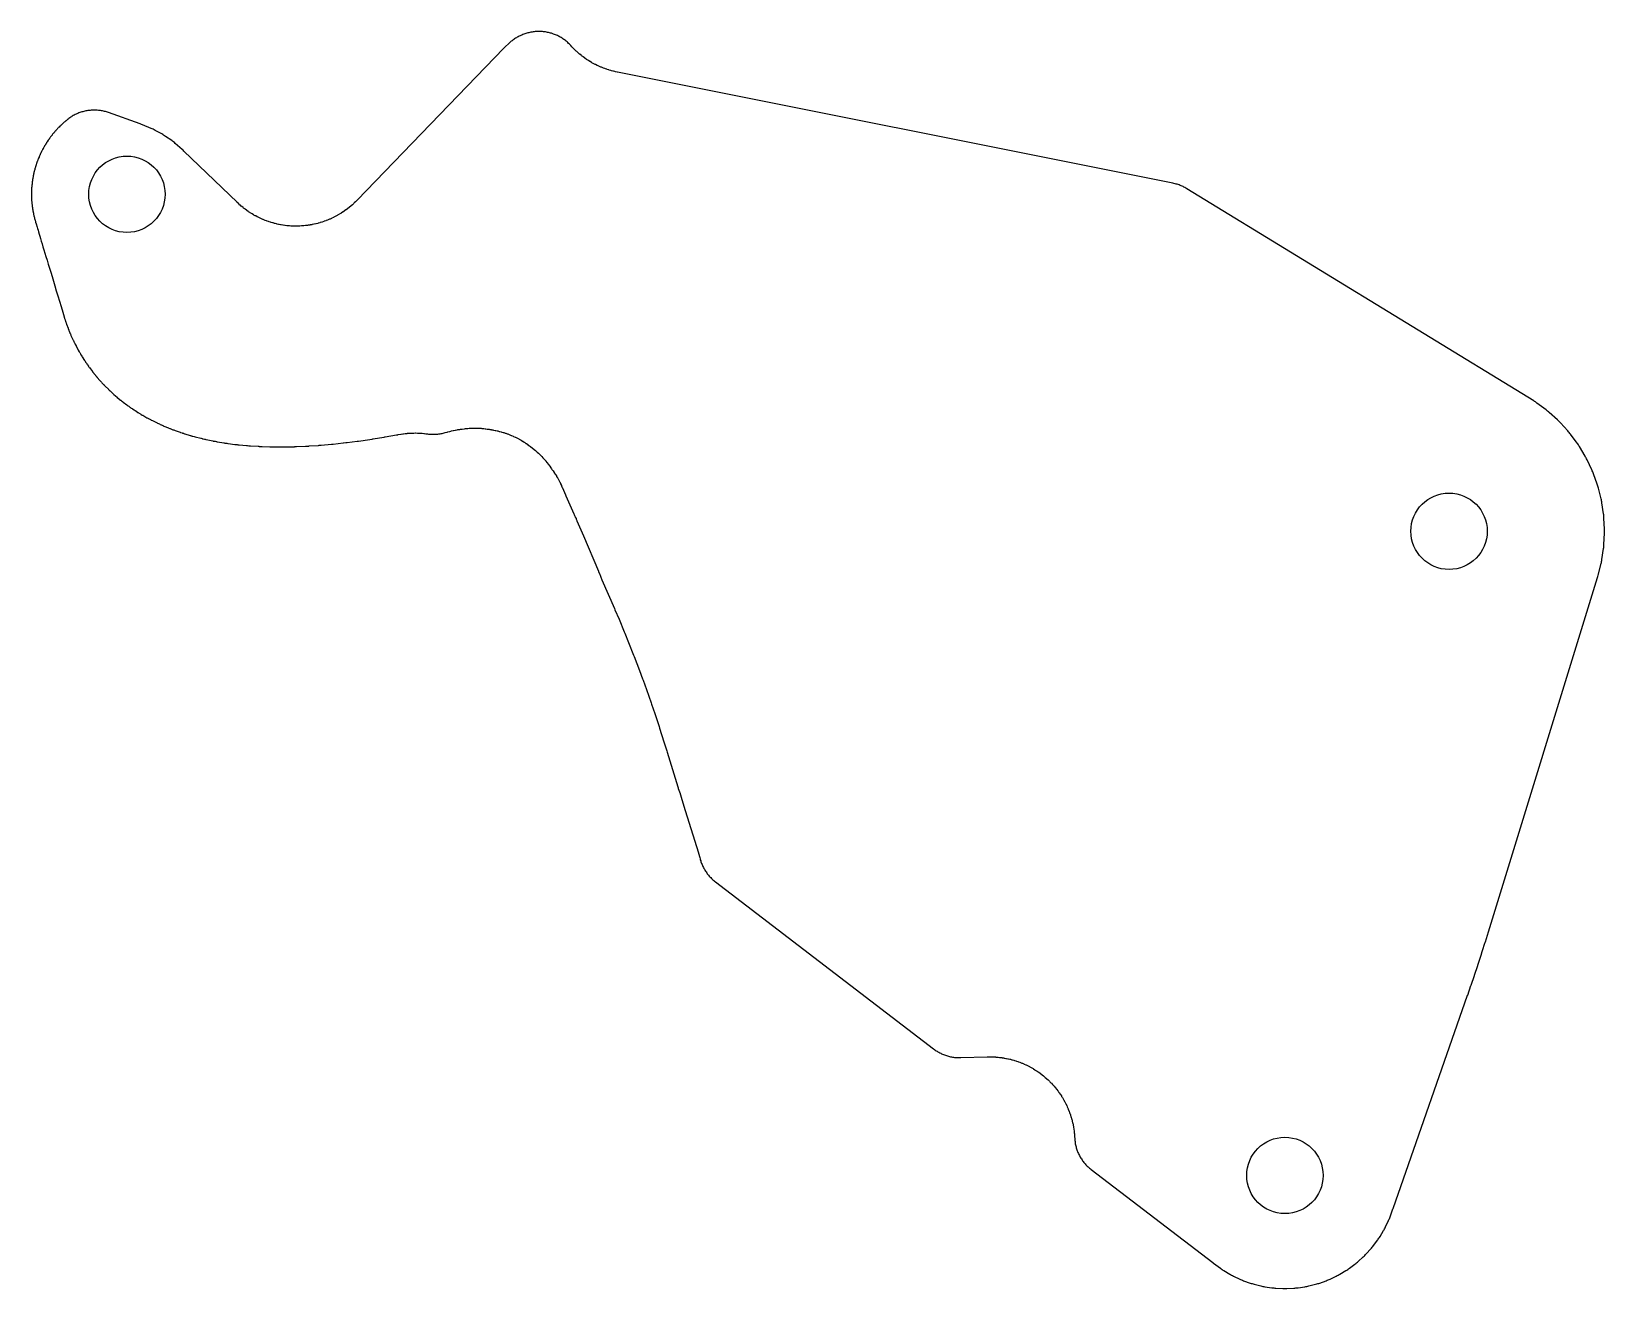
# Model space of a CAD drawing. Header units: metres. Extents: x -222 to 0, y -136 to 42.
import ezdxf

# ---------------------------------------------------------------- set-up
doc = ezdxf.new("R2010")
doc.units = ezdxf.units.M
doc.layers.add('HOLES', color=7, linetype='Continuous')
doc.layers.add('PLATE', color=7, linetype='Continuous')

msp = doc.modelspace()

# ---------------------------------------------------------------- linework, layer by layer
at = {"layer": 'HOLES'}
for centre in [(-208.97, 18.65), (-22, -29), (-45.21, -120.09)]:
    msp.add_circle(centre, 5.4, dxfattribs=at)
at = {"layer": 'PLATE'}
msp.add_lwpolyline([(-0.01, -29.29), (-0.01, -29.15), (-0.01, -29), (-0.01, -28.85), (-0.01, -28.71), (-0.09, -27.14), (-0.1, -26.99), (-0.11, -26.84), (-0.13, -26.7), (-0.15, -26.55), (-0.38, -25), (-0.4, -24.85), (-0.43, -24.71), (-0.46, -24.57), (-0.49, -24.42), (-0.88, -22.9), (-0.91, -22.76), (-0.95, -22.62), (-1, -22.48), (-1.05, -22.34), (-1.58, -20.86), (-1.63, -20.72), (-1.68, -20.58), (-1.74, -20.45), (-1.8, -20.31), (-2.47, -18.9), (-2.54, -18.76), (-2.6, -18.63), (-2.68, -18.5), (-2.75, -18.38), (-3.56, -17.03), (-3.63, -16.9), (-3.71, -16.78), (-3.8, -16.66), (-3.88, -16.54), (-4.82, -15.28), (-4.91, -15.16), (-5, -15.05), (-5.09, -14.94), (-5.19, -14.82), (-6.25, -13.66), (-6.35, -13.55), (-6.45, -13.45), (-6.55, -13.35), (-6.66, -13.25), (-7.82, -12.19), (-7.94, -12.09), (-8.05, -12), (-8.16, -11.91), (-8.28, -11.82), (-9.56, -10.87), (-9.67, -10.79), (-9.78, -10.71), (-9.89, -10.64), (-10.01, -10.57), (-59.09, 19.44), (-59.22, 19.52), (-59.35, 19.59), (-59.49, 19.67), (-59.62, 19.73), (-59.76, 19.8), (-59.89, 19.86), (-60.03, 19.91), (-60.18, 19.97), (-60.32, 20.02), (-60.46, 20.06), (-60.61, 20.1), (-60.75, 20.14), (-60.9, 20.18), (-61.04, 20.21), (-139.61, 35.92), (-139.65, 35.93), (-139.88, 35.98), (-139.96, 36), (-140.17, 36.05), (-140.25, 36.07), (-140.46, 36.12), (-140.53, 36.14), (-140.75, 36.21), (-140.82, 36.23), (-141.03, 36.3), (-141.1, 36.32), (-141.31, 36.39), (-141.38, 36.42), (-141.59, 36.5), (-141.66, 36.52), (-141.87, 36.61), (-141.93, 36.63), (-142.14, 36.72), (-142.21, 36.75), (-142.41, 36.85), (-142.48, 36.88), (-142.68, 36.98), (-142.74, 37.01), (-142.94, 37.11), (-143.01, 37.15), (-143.2, 37.26), (-143.27, 37.3), (-143.46, 37.41), (-143.52, 37.45), (-143.71, 37.56), (-143.77, 37.6), (-143.96, 37.73), (-144.02, 37.77), (-144.2, 37.9), (-144.27, 37.94), (-144.45, 38.07), (-144.5, 38.12), (-144.68, 38.25), (-144.74, 38.3), (-144.91, 38.44), (-144.97, 38.48), (-145.14, 38.63), (-145.2, 38.68), (-145.36, 38.83), (-145.42, 38.88), (-145.58, 39.03), (-145.63, 39.08), (-145.79, 39.24), (-145.84, 39.29), (-146, 39.45), (-146.05, 39.51), (-146.2, 39.67), (-146.3, 39.78), (-146.4, 39.89), (-146.51, 39.99), (-146.62, 40.09), (-146.73, 40.19), (-146.84, 40.29), (-146.95, 40.38), (-147.07, 40.47), (-147.19, 40.56), (-147.31, 40.64), (-147.43, 40.72), (-147.56, 40.8), (-147.69, 40.88), (-147.82, 40.95), (-147.95, 41.02), (-148.08, 41.08), (-148.21, 41.15), (-148.35, 41.2), (-148.49, 41.26), (-148.63, 41.31), (-148.76, 41.36), (-148.91, 41.41), (-149.05, 41.45), (-149.19, 41.49), (-149.33, 41.52), (-149.48, 41.55), (-149.62, 41.58), (-149.77, 41.61), (-149.92, 41.63), (-150.06, 41.64), (-150.21, 41.66), (-150.36, 41.67), (-150.51, 41.67), (-150.65, 41.67), (-150.8, 41.67), (-150.95, 41.67), (-151.1, 41.66), (-151.24, 41.65), (-151.39, 41.63), (-151.54, 41.61), (-151.68, 41.59), (-151.83, 41.56), (-151.97, 41.53), (-152.12, 41.5), (-152.26, 41.46), (-152.4, 41.42), (-152.55, 41.37), (-152.7, 41.33), (-152.83, 41.28), (-152.97, 41.23), (-153.11, 41.17), (-153.24, 41.12), (-153.38, 41.06), (-153.51, 40.99), (-153.64, 40.93), (-153.76, 40.86), (-153.89, 40.78), (-154.02, 40.71), (-154.14, 40.63), (-154.26, 40.54), (-154.38, 40.46), (-154.5, 40.37), (-154.61, 40.28), (-154.72, 40.19), (-154.83, 40.09), (-154.94, 39.99), (-155.48, 39.49), (-155.58, 39.39), (-155.68, 39.29), (-176.41, 17.82), (-176.44, 17.79), (-176.6, 17.62), (-176.66, 17.57), (-176.82, 17.42), (-176.87, 17.37), (-177.03, 17.22), (-177.09, 17.17), (-177.25, 17.02), (-177.31, 16.98), (-177.48, 16.83), (-177.54, 16.79), (-177.71, 16.65), (-177.77, 16.61), (-177.95, 16.47), (-178.01, 16.43), (-178.19, 16.3), (-178.25, 16.26), (-178.43, 16.14), (-178.49, 16.1), (-178.68, 15.98), (-178.74, 15.94), (-178.93, 15.82), (-178.99, 15.79), (-179.18, 15.68), (-179.25, 15.64), (-179.44, 15.54), (-179.51, 15.5), (-179.7, 15.4), (-179.77, 15.37), (-179.97, 15.27), (-180.04, 15.24), (-180.24, 15.15), (-180.3, 15.12), (-180.51, 15.04), (-180.58, 15.01), (-180.78, 14.93), (-180.85, 14.9), (-181.06, 14.83), (-181.13, 14.8), (-181.34, 14.73), (-181.41, 14.71), (-181.62, 14.64), (-181.69, 14.62), (-181.9, 14.56), (-181.97, 14.54), (-182.19, 14.49), (-182.26, 14.47), (-182.47, 14.42), (-182.55, 14.41), (-182.76, 14.36), (-182.83, 14.35), (-183.05, 14.31), (-183.12, 14.3), (-183.34, 14.26), (-183.42, 14.25), (-183.63, 14.23), (-183.71, 14.22), (-183.93, 14.19), (-184, 14.19), (-184.22, 14.17), (-184.29, 14.17), (-184.52, 14.15), (-184.59, 14.15), (-184.81, 14.14), (-184.88, 14.14), (-185.1, 14.14), (-185.18, 14.14), (-185.4, 14.15), (-185.47, 14.15), (-185.69, 14.16), (-185.77, 14.16), (-185.99, 14.18), (-186.06, 14.18), (-186.28, 14.2), (-186.35, 14.21), (-186.57, 14.24), (-186.65, 14.25), (-186.86, 14.28), (-186.94, 14.29), (-187.15, 14.33), (-187.23, 14.34), (-187.44, 14.38), (-187.52, 14.4), (-187.73, 14.44), (-187.8, 14.46), (-188.02, 14.51), (-188.09, 14.53), (-188.3, 14.59), (-188.37, 14.61), (-188.59, 14.67), (-188.66, 14.69), (-188.87, 14.76), (-188.94, 14.79), (-189.14, 14.86), (-189.21, 14.88), (-189.42, 14.96), (-189.49, 14.99), (-189.69, 15.07), (-189.76, 15.1), (-189.96, 15.19), (-190.03, 15.22), (-190.23, 15.31), (-190.3, 15.35), (-190.49, 15.44), (-190.56, 15.48), (-190.75, 15.58), (-190.82, 15.62), (-191.01, 15.72), (-191.08, 15.76), (-191.27, 15.87), (-191.33, 15.91), (-191.52, 16.03), (-191.58, 16.07), (-191.76, 16.19), (-191.82, 16.23), (-192, 16.36), (-192.06, 16.4), (-192.24, 16.53), (-192.3, 16.58), (-192.48, 16.71), (-192.53, 16.76), (-192.71, 16.9), (-192.76, 16.94), (-192.93, 17.09), (-192.99, 17.13), (-193.15, 17.28), (-193.2, 17.33), (-193.38, 17.5), (-193.4, 17.52), (-200.9, 24.76), (-201.02, 24.87), (-201.14, 24.98), (-202.14, 25.85), (-202.26, 25.95), (-202.38, 26.05), (-202.51, 26.14), (-202.64, 26.24), (-203.51, 26.84), (-203.64, 26.93), (-203.78, 27.02), (-203.91, 27.1), (-204.05, 27.18), (-204.98, 27.69), (-205.12, 27.76), (-205.26, 27.84), (-205.41, 27.9), (-205.55, 27.97), (-206.78, 28.48), (-206.93, 28.54), (-207.08, 28.59), (-211.58, 30.2), (-211.72, 30.25), (-211.86, 30.29), (-212, 30.34), (-212.14, 30.37), (-212.29, 30.41), (-212.43, 30.44), (-212.58, 30.46), (-212.72, 30.49), (-212.87, 30.51), (-213.01, 30.52), (-213.16, 30.54), (-213.31, 30.54), (-213.45, 30.55), (-213.6, 30.55), (-213.75, 30.55), (-213.9, 30.54), (-214.04, 30.53), (-214.19, 30.52), (-214.34, 30.51), (-214.48, 30.49), (-214.63, 30.46), (-214.77, 30.44), (-214.92, 30.4), (-215.06, 30.37), (-215.2, 30.33), (-215.34, 30.29), (-215.49, 30.25), (-215.62, 30.2), (-215.76, 30.15), (-215.9, 30.09), (-216.03, 30.03), (-216.17, 29.97), (-216.3, 29.91), (-216.43, 29.84), (-216.56, 29.77), (-216.69, 29.69), (-216.81, 29.62), (-216.94, 29.54), (-217.06, 29.45), (-217.18, 29.37), (-217.29, 29.28), (-217.3, 29.28), (-217.33, 29.25), (-217.38, 29.21), (-217.45, 29.15), (-217.57, 29.06), (-217.62, 29.02), (-217.67, 28.97), (-217.72, 28.93), (-217.76, 28.89), (-217.82, 28.85), (-217.89, 28.79), (-217.92, 28.76), (-217.93, 28.75), (-217.97, 28.71), (-218.05, 28.64), (-218.09, 28.61), (-218.12, 28.58), (-218.16, 28.54), (-218.18, 28.52), (-218.22, 28.48), (-218.3, 28.41), (-218.33, 28.38), (-218.38, 28.33), (-218.44, 28.27), (-218.55, 28.16), (-218.59, 28.12), (-218.64, 28.07), (-218.68, 28.03), (-218.73, 27.98), (-218.77, 27.93), (-218.84, 27.86), (-218.87, 27.83), (-218.88, 27.82), (-218.91, 27.78), (-218.99, 27.7), (-219.02, 27.67), (-219.05, 27.63), (-219.09, 27.59), (-219.1, 27.57), (-219.14, 27.52), (-219.21, 27.45), (-219.24, 27.41), (-219.28, 27.36), (-219.34, 27.3), (-219.43, 27.18), (-219.47, 27.13), (-219.52, 27.08), (-219.55, 27.03), (-219.59, 26.98), (-219.64, 26.93), (-219.69, 26.85), (-219.72, 26.82), (-219.73, 26.81), (-219.76, 26.76), (-219.83, 26.67), (-219.85, 26.64), (-219.88, 26.6), (-219.92, 26.55), (-219.93, 26.53), (-219.96, 26.48), (-219.98, 26.45), (-220.01, 26.41), (-220.03, 26.39), (-220.05, 26.35), (-220.09, 26.3), (-220.1, 26.28), (-220.25, 26.07), (-220.27, 26.04), (-220.28, 26.02), (-220.33, 25.95), (-220.36, 25.9), (-220.4, 25.84), (-220.44, 25.76), (-220.47, 25.72), (-220.47, 25.71), (-220.5, 25.66), (-220.56, 25.57), (-220.58, 25.53), (-220.61, 25.49), (-220.64, 25.44), (-220.65, 25.42), (-220.68, 25.37), (-220.73, 25.28), (-220.75, 25.24), (-220.78, 25.18), (-220.82, 25.11), (-220.9, 24.97), (-220.93, 24.92), (-220.96, 24.86), (-220.99, 24.8), (-221.01, 24.75), (-221.05, 24.69), (-221.09, 24.6), (-221.11, 24.56), (-221.11, 24.55), (-221.14, 24.5), (-221.18, 24.4), (-221.2, 24.36), (-221.22, 24.32), (-221.25, 24.27), (-221.26, 24.25), (-221.28, 24.19), (-221.32, 24.1), (-221.34, 24.06), (-221.37, 23.99), (-221.4, 23.92), (-221.46, 23.77), (-221.48, 23.72), (-221.51, 23.65), (-221.53, 23.6), (-221.55, 23.54), (-221.58, 23.47), (-221.61, 23.39), (-221.63, 23.34), (-221.63, 23.33), (-221.65, 23.28), (-221.69, 23.18), (-221.7, 23.13), (-221.72, 23.09), (-221.74, 23.04), (-221.74, 23.02), (-221.76, 22.96), (-221.79, 22.87), (-221.81, 22.82), (-221.86, 22.67), (-221.87, 22.62), (-221.88, 22.6), (-221.9, 22.54), (-221.91, 22.51), (-221.92, 22.48), (-221.94, 22.39), (-221.95, 22.36), (-221.97, 22.28), (-221.99, 22.21), (-222.01, 22.13), (-222.03, 22.08), (-222.03, 22.07), (-222.04, 22.01), (-222.07, 21.91), (-222.08, 21.86), (-222.09, 21.82), (-222.11, 21.76), (-222.11, 21.74), (-222.12, 21.68), (-222.15, 21.58), (-222.16, 21.54), (-222.17, 21.47), (-222.19, 21.39), (-222.22, 21.24), (-222.23, 21.18), (-222.24, 21.11), (-222.25, 21.05), (-222.27, 20.99), (-222.28, 20.92), (-222.29, 20.83), (-222.3, 20.78), (-222.3, 20.77), (-222.31, 20.72), (-222.33, 20.61), (-222.33, 20.56), (-222.34, 20.52), (-222.35, 20.46), (-222.35, 20.44), (-222.36, 20.38), (-222.37, 20.28), (-222.38, 20.23), (-222.38, 20.17), (-222.39, 20.08), (-222.41, 19.93), (-222.41, 19.87), (-222.42, 19.8), (-222.43, 19.74), (-222.43, 19.68), (-222.44, 19.6), (-222.44, 19.51), (-222.44, 19.47), (-222.45, 19.46), (-222.45, 19.4), (-222.45, 19.29), (-222.46, 19.25), (-222.46, 19.2), (-222.46, 19.14), (-222.46, 19.12), (-222.46, 19.06), (-222.47, 18.96), (-222.47, 18.91), (-222.47, 18.84), (-222.47, 18.76), (-222.47, 18.6), (-222.47, 18.54), (-222.47, 18.47), (-222.47, 18.41), (-222.47, 18.35), (-222.46, 18.28), (-222.46, 18.19), (-222.46, 18.14), (-222.46, 18.13), (-222.46, 18.07), (-222.45, 17.96), (-222.45, 17.92), (-222.45, 17.88), (-222.44, 17.82), (-222.44, 17.79), (-222.44, 17.73), (-222.43, 17.63), (-222.43, 17.59), (-222.42, 17.52), (-222.41, 17.44), (-222.4, 17.28), (-222.39, 17.22), (-222.39, 17.15), (-222.38, 17.09), (-222.37, 17.03), (-222.36, 16.96), (-222.35, 16.87), (-222.35, 16.82), (-222.34, 16.81), (-222.34, 16.76), (-222.32, 16.65), (-222.31, 16.6), (-222.31, 16.56), (-222.3, 16.5), (-222.29, 16.48), (-222.28, 16.42), (-222.27, 16.32), (-222.26, 16.27), (-222.25, 16.21), (-222.23, 16.12), (-222.2, 15.97), (-222.19, 15.91), (-222.17, 15.84), (-222.16, 15.79), (-222.15, 15.72), (-222.13, 15.65), (-222.11, 15.57), (-222.1, 15.52), (-222.1, 15.51), (-222.09, 15.45), (-222.06, 15.35), (-222.05, 15.3), (-222.04, 15.26), (-222.02, 15.2), (-222.02, 15.18), (-222, 15.12), (-221.98, 15.03), (-221.96, 14.99), (-221.91, 14.81), (-221.9, 14.78), (-221.89, 14.73), (-221.88, 14.7), (-221.81, 14.47), (-221.67, 14.01), (-221.61, 13.81), (-221.54, 13.57), (-221.46, 13.32), (-221.38, 13.03), (-221.28, 12.72), (-221.18, 12.39), (-221.08, 12.03), (-220.96, 11.64), (-220.84, 11.23), (-220.7, 10.79), (-220.56, 10.33), (-220.42, 9.84), (-220.26, 9.33), (-220.1, 8.79), (-219.93, 8.22), (-219.75, 7.63), (-219.56, 7.01), (-219.37, 6.37), (-219.17, 5.7), (-218.96, 5), (-218.74, 4.28), (-218.52, 3.53), (-218.29, 2.76), (-218.05, 1.96), (-217.85, 1.31), (-217.84, 1.27), (-217.79, 1.12), (-217.78, 1.07), (-217.75, 0.99), (-217.72, 0.9), (-217.64, 0.66), (-217.62, 0.62), (-217.62, 0.6), (-217.6, 0.55), (-217.57, 0.46), (-217.56, 0.42), (-217.52, 0.33), (-217.51, 0.28), (-217.29, -0.3), (-217.27, -0.34), (-217.22, -0.47), (-217.2, -0.52), (-217.17, -0.6), (-217.14, -0.69), (-217.04, -0.92), (-217.02, -0.96), (-217.02, -0.98), (-216.99, -1.03), (-216.97, -1.08), (-216.95, -1.13), (-216.9, -1.24), (-216.88, -1.3), (-216.62, -1.87), (-216.6, -1.9), (-216.56, -2), (-216.54, -2.04), (-216.49, -2.15), (-216.47, -2.19), (-216.46, -2.2), (-216.44, -2.25), (-216.34, -2.44), (-216.32, -2.48), (-216.31, -2.5), (-216.29, -2.55), (-216.28, -2.57), (-216.24, -2.64), (-216.17, -2.78), (-216.13, -2.85), (-215.87, -3.34), (-215.85, -3.37), (-215.71, -3.62), (-215.69, -3.66), (-215.68, -3.68), (-215.65, -3.73), (-215.55, -3.9), (-215.53, -3.94), (-215.52, -3.95), (-215.48, -4.02), (-215.47, -4.03), (-215.43, -4.1), (-215.35, -4.24), (-215.3, -4.32), (-214.95, -4.85), (-214.94, -4.87), (-214.84, -5.02), (-214.83, -5.05), (-214.81, -5.07), (-214.78, -5.12), (-214.66, -5.3), (-214.64, -5.33), (-214.63, -5.34), (-214.58, -5.41), (-214.58, -5.41), (-214.54, -5.48), (-214.42, -5.64), (-214.4, -5.67), (-214.38, -5.69), (-214.35, -5.73), (-214.29, -5.82), (-214.27, -5.85), (-213.86, -6.39), (-213.82, -6.44), (-213.7, -6.6), (-213.66, -6.65), (-213.63, -6.69), (-213.59, -6.74), (-213.59, -6.74), (-213.55, -6.79), (-213.42, -6.95), (-213.39, -6.98), (-213.38, -7), (-213.34, -7.04), (-213.29, -7.11), (-213.26, -7.14), (-213.2, -7.21), (-213.17, -7.25), (-212.78, -7.69), (-212.75, -7.72), (-212.65, -7.83), (-212.62, -7.87), (-212.56, -7.93), (-212.5, -8), (-212.33, -8.18), (-212.3, -8.22), (-212.28, -8.24), (-212.25, -8.27), (-212.23, -8.29), (-212.19, -8.33), (-212.09, -8.43), (-212.04, -8.49), (-211.59, -8.93), (-211.56, -8.96), (-211.51, -9.01), (-211.48, -9.03), (-211.39, -9.12), (-211.36, -9.15), (-211.35, -9.16), (-211.31, -9.2), (-211.15, -9.35), (-211.12, -9.38), (-211.1, -9.4), (-211, -9.49), (-210.87, -9.6), (-210.81, -9.66), (-210.35, -10.05), (-210.33, -10.07), (-210.14, -10.23), (-210.11, -10.25), (-210.1, -10.27), (-210.05, -10.3), (-209.89, -10.44), (-209.86, -10.46), (-209.85, -10.47), (-209.79, -10.52), (-209.78, -10.53), (-209.72, -10.58), (-209.59, -10.67), (-209.52, -10.73), (-208.99, -11.12), (-208.97, -11.13), (-208.82, -11.25), (-208.79, -11.27), (-208.77, -11.28), (-208.72, -11.32), (-208.55, -11.44), (-208.52, -11.47), (-208.5, -11.48), (-208.44, -11.52), (-208.43, -11.52), (-208.37, -11.57), (-208.23, -11.66), (-208.16, -11.71), (-207.58, -12.08), (-207.57, -12.09), (-207.41, -12.19), (-207.39, -12.21), (-207.36, -12.22), (-207.31, -12.25), (-207.13, -12.37), (-207.1, -12.39), (-207.08, -12.4), (-207.02, -12.44), (-207, -12.45), (-206.94, -12.49), (-206.81, -12.56), (-206.73, -12.6), (-206.14, -12.94), (-206.12, -12.95), (-205.93, -13.05), (-205.9, -13.07), (-205.88, -13.08), (-205.83, -13.11), (-205.64, -13.21), (-205.61, -13.23), (-205.58, -13.24), (-205.54, -13.26), (-205.54, -13.27), (-205.48, -13.3), (-205.34, -13.36), (-205.27, -13.4), (-204.67, -13.69), (-204.63, -13.71), (-204.37, -13.83), (-204.33, -13.85), (-204.31, -13.86), (-204.26, -13.89), (-204.08, -13.97), (-204.04, -13.98), (-204.02, -13.99), (-203.97, -14.01), (-203.89, -14.05), (-203.86, -14.07), (-203.78, -14.1), (-203.73, -14.12), (-203.07, -14.39), (-203.03, -14.41), (-202.89, -14.47), (-202.84, -14.49), (-202.77, -14.52), (-202.68, -14.55), (-202.46, -14.64), (-202.41, -14.65), (-202.4, -14.66), (-202.34, -14.68), (-202.16, -14.74), (-202.15, -14.75), (-201.45, -15), (-201.42, -15.01), (-201.4, -15.02), (-201.35, -15.03), (-201.15, -15.1), (-201.12, -15.11), (-201.09, -15.12), (-201.05, -15.13), (-200.99, -15.15), (-200.94, -15.17), (-200.83, -15.2), (-200.77, -15.22), (-200.01, -15.45), (-199.97, -15.46), (-199.86, -15.5), (-199.82, -15.51), (-199.72, -15.54), (-199.64, -15.56), (-199.44, -15.61), (-199.34, -15.64), (-198.51, -15.85), (-198.49, -15.85), (-198.32, -15.9), (-198.28, -15.91), (-198.26, -15.91), (-198.2, -15.93), (-198, -15.97), (-197.96, -15.98), (-197.93, -15.99), (-197.88, -16), (-197.83, -16.01), (-197.78, -16.02), (-196.82, -16.22), (-196.75, -16.24), (-196.58, -16.27), (-196.51, -16.28), (-196.37, -16.31), (-196.32, -16.32), (-196.22, -16.34), (-196.17, -16.35), (-195.28, -16.49), (-195.24, -16.5), (-195.1, -16.52), (-195.05, -16.53), (-194.89, -16.55), (-194.84, -16.56), (-194.71, -16.58), (-194.65, -16.59), (-193.69, -16.71), (-193.65, -16.72), (-193.56, -16.73), (-193.52, -16.73), (-193.36, -16.75), (-193.3, -16.76), (-193.16, -16.77), (-193.09, -16.78), (-192.07, -16.88), (-192.04, -16.88), (-191.96, -16.89), (-191.92, -16.89), (-191.75, -16.9), (-191.7, -16.91), (-191.56, -16.92), (-191.49, -16.92), (-190.43, -16.99), (-190.4, -16.99), (-190.31, -16.99), (-190.27, -17), (-190.08, -17.01), (-190.03, -17.01), (-189.91, -17.01), (-189.85, -17.02), (-188.77, -17.05), (-188.73, -17.05), (-188.61, -17.06), (-188.56, -17.06), (-188.33, -17.06), (-188.3, -17.06), (-188.22, -17.06), (-188.18, -17.06), (-187.07, -17.07), (-187.03, -17.07), (-186.86, -17.07), (-186.8, -17.07), (-186.58, -17.06), (-186.54, -17.06), (-185.29, -17.04), (-185.23, -17.03), (-185.06, -17.03), (-184.98, -17.03), (-183.72, -16.97), (-183.7, -16.97), (-183.44, -16.95), (-183.39, -16.95), (-183.26, -16.95), (-183.19, -16.94), (-181.91, -16.85), (-181.87, -16.85), (-181.77, -16.84), (-181.73, -16.84), (-181.53, -16.82), (-181.48, -16.82), (-180.04, -16.69), (-179.99, -16.69), (-179.85, -16.67), (-179.78, -16.67), (-178.38, -16.51), (-178.35, -16.51), (-178, -16.47), (-177.97, -16.47), (-177.89, -16.46), (-177.84, -16.45), (-176.42, -16.27), (-176.38, -16.27), (-176.26, -16.25), (-176.2, -16.24), (-174.64, -16.02), (-174.62, -16.01), (-174.33, -15.97), (-174.3, -15.96), (-174.21, -15.95), (-174.16, -15.94), (-172.63, -15.7), (-172.59, -15.69), (-172.48, -15.67), (-172.43, -15.66), (-170.84, -15.38), (-170.79, -15.37), (-170.67, -15.35), (-170.61, -15.34), (-170.21, -15.27), (-170.18, -15.27), (-169.94, -15.23), (-169.86, -15.22), (-169.64, -15.19), (-169.57, -15.18), (-169.35, -15.16), (-169.27, -15.15), (-169.05, -15.13), (-168.98, -15.13), (-168.76, -15.12), (-168.68, -15.11), (-168.46, -15.11), (-168.38, -15.11), (-168.16, -15.1), (-168.09, -15.1), (-167.86, -15.11), (-167.79, -15.11), (-167.57, -15.12), (-167.49, -15.13), (-167.27, -15.14), (-167.2, -15.15), (-166.97, -15.17), (-166.9, -15.18), (-166.68, -15.2), (-166.61, -15.21), (-166.48, -15.23), (-166.34, -15.25), (-166.19, -15.26), (-166.04, -15.28), (-165.89, -15.28), (-165.74, -15.29), (-165.59, -15.29), (-165.44, -15.29), (-165.29, -15.28), (-165.14, -15.27), (-164.99, -15.26), (-164.84, -15.24), (-164.69, -15.22), (-164.54, -15.19), (-164.4, -15.16), (-164.25, -15.13), (-164.1, -15.09), (-163.96, -15.05), (-163.66, -14.97), (-163.58, -14.94), (-163.31, -14.87), (-163.14, -14.83), (-163.07, -14.81), (-162.85, -14.76), (-162.78, -14.75), (-162.56, -14.7), (-162.48, -14.69), (-162.26, -14.65), (-162.19, -14.63), (-161.95, -14.6), (-161.91, -14.59), (-161.79, -14.57), (-161.63, -14.55), (-161.58, -14.54), (-161.27, -14.51), (-161.23, -14.5), (-161.11, -14.49), (-161.07, -14.48), (-160.84, -14.46), (-160.77, -14.45), (-160.56, -14.44), (-160.49, -14.43), (-160.28, -14.42), (-160.21, -14.42), (-159.99, -14.41), (-159.92, -14.41), (-159.71, -14.41), (-159.64, -14.41), (-159.43, -14.41), (-159.36, -14.42), (-159.14, -14.42), (-159.07, -14.43), (-158.86, -14.44), (-158.79, -14.45), (-158.58, -14.47), (-158.51, -14.47), (-158.29, -14.5), (-158.22, -14.51), (-158.01, -14.54), (-157.94, -14.55), (-157.73, -14.58), (-157.66, -14.59), (-157.44, -14.63), (-157.4, -14.64), (-157.33, -14.65), (-157.28, -14.67), (-157.23, -14.68), (-157.2, -14.68), (-157.13, -14.69), (-156.9, -14.74), (-156.82, -14.75), (-156.6, -14.8), (-156.53, -14.82), (-156.32, -14.87), (-156.24, -14.89), (-156.03, -14.95), (-155.96, -14.97), (-155.74, -15.03), (-155.67, -15.05), (-155.46, -15.12), (-155.39, -15.15), (-155.18, -15.22), (-155.11, -15.24), (-154.9, -15.32), (-154.83, -15.35), (-154.63, -15.44), (-154.56, -15.46), (-154.35, -15.55), (-154.28, -15.58), (-154.08, -15.68), (-154.02, -15.71), (-153.82, -15.81), (-153.75, -15.85), (-153.55, -15.95), (-153.49, -15.99), (-153.29, -16.09), (-153.23, -16.13), (-153.04, -16.25), (-152.97, -16.28), (-152.79, -16.4), (-152.72, -16.44), (-152.54, -16.57), (-152.48, -16.61), (-152.28, -16.75), (-152.25, -16.77), (-152.03, -16.92), (-151.9, -17.02), (-151.85, -17.06), (-151.67, -17.19), (-151.61, -17.24), (-151.44, -17.38), (-151.38, -17.42), (-151.21, -17.57), (-151.15, -17.61), (-150.98, -17.76), (-150.93, -17.81), (-150.77, -17.96), (-150.71, -18.01), (-150.55, -18.17), (-150.5, -18.22), (-150.35, -18.38), (-150.29, -18.43), (-150.14, -18.6), (-150.09, -18.65), (-149.95, -18.82), (-149.9, -18.87), (-149.75, -19.04), (-149.71, -19.1), (-149.57, -19.27), (-149.52, -19.33), (-149.39, -19.51), (-149.34, -19.57), (-149.21, -19.75), (-149.17, -19.81), (-149.03, -20.01), (-149.01, -20.04), (-148.92, -20.17), (-148.86, -20.26), (-148.8, -20.35), (-148.75, -20.42), (-148.71, -20.47), (-148.57, -20.67), (-148.53, -20.73), (-148.4, -20.92), (-148.36, -20.98), (-148.24, -21.18), (-148.2, -21.24), (-148.09, -21.44), (-148.05, -21.5), (-147.94, -21.7), (-147.9, -21.76), (-147.8, -21.96), (-147.76, -22.03), (-147.66, -22.23), (-147.63, -22.3), (-147.53, -22.51), (-147.5, -22.58), (-147.4, -22.8), (-147.39, -22.84), (-146.95, -23.87), (-146.93, -23.91), (-146.91, -23.95), (-146.9, -23.99), (-145.77, -26.55), (-145.73, -26.65), (-145.68, -26.76), (-145.58, -26.96), (-145.56, -26.99), (-145.46, -27.21), (-145.43, -27.28), (-145.33, -27.49), (-145.32, -27.53), (-144.4, -29.66), (-142.28, -34.63), (-142.26, -34.68), (-142.12, -35.03), (-142.1, -35.08), (-141.89, -35.61), (-141.84, -35.73), (-141.79, -35.85), (-140.01, -39.94), (-139.95, -40.09), (-139.38, -41.44), (-138.64, -43.2), (-138.57, -43.39), (-138.04, -44.71), (-137.32, -46.52), (-137.24, -46.72), (-136.5, -48.69), (-136.05, -49.87), (-135.98, -50.07), (-135.51, -51.38), (-134.85, -53.24), (-134.78, -53.44), (-134.33, -54.77), (-133.7, -56.63), (-133.63, -56.83), (-133.02, -58.77), (-132.6, -60.07), (-132.56, -60.23), (-131.06, -65.15), (-131.03, -65.26), (-131, -65.36), (-130.75, -66.07), (-130.74, -66.11), (-130.63, -66.43), (-130.62, -66.48), (-130, -68.5), (-128.15, -74.48), (-128.14, -74.52), (-128.06, -74.79), (-128.03, -74.87), (-127.96, -75.14), (-127.96, -75.14), (-127.92, -75.3), (-127.88, -75.45), (-127.83, -75.59), (-127.79, -75.73), (-127.74, -75.87), (-127.69, -76), (-127.63, -76.14), (-127.57, -76.28), (-127.51, -76.41), (-127.44, -76.54), (-127.37, -76.67), (-127.3, -76.8), (-127.23, -76.93), (-127.15, -77.05), (-127.07, -77.18), (-126.98, -77.3), (-126.89, -77.42), (-126.8, -77.53), (-126.71, -77.65), (-126.61, -77.76), (-126.52, -77.87), (-126.41, -77.98), (-126.31, -78.08), (-126.2, -78.18), (-126.09, -78.28), (-125.98, -78.38), (-125.87, -78.47), (-125.75, -78.56), (-94.89, -102.2), (-94.77, -102.29), (-94.65, -102.37), (-94.53, -102.45), (-94.4, -102.53), (-94.28, -102.61), (-94.15, -102.68), (-94.02, -102.75), (-93.89, -102.81), (-93.76, -102.88), (-93.63, -102.94), (-93.49, -102.99), (-93.36, -103.05), (-93.22, -103.1), (-93.08, -103.14), (-92.94, -103.19), (-92.8, -103.23), (-92.66, -103.26), (-92.51, -103.3), (-92.37, -103.33), (-92.23, -103.35), (-92.08, -103.37), (-91.94, -103.39), (-91.79, -103.41), (-91.65, -103.42), (-91.5, -103.43), (-91.35, -103.43), (-91.21, -103.43), (-91.06, -103.43), (-87.3, -103.32), (-87.26, -103.32), (-87.02, -103.32), (-86.95, -103.32), (-86.73, -103.32), (-86.66, -103.32), (-86.43, -103.33), (-86.36, -103.33), (-86.14, -103.34), (-86.07, -103.35), (-85.84, -103.36), (-85.77, -103.37), (-85.55, -103.39), (-85.48, -103.4), (-85.26, -103.43), (-85.18, -103.44), (-84.97, -103.48), (-84.89, -103.49), (-84.68, -103.53), (-84.6, -103.54), (-84.39, -103.59), (-84.31, -103.6), (-84.1, -103.65), (-84.03, -103.67), (-83.81, -103.73), (-83.74, -103.75), (-83.53, -103.81), (-83.46, -103.83), (-83.25, -103.89), (-83.18, -103.92), (-82.97, -103.99), (-82.9, -104.01), (-82.69, -104.09), (-82.62, -104.12), (-82.41, -104.2), (-82.34, -104.23), (-82.14, -104.31), (-82.07, -104.34), (-81.87, -104.43), (-81.8, -104.46), (-81.61, -104.56), (-81.54, -104.59), (-81.34, -104.7), (-81.28, -104.73), (-81.08, -104.84), (-81.02, -104.87), (-80.83, -104.98), (-80.76, -105.02), (-80.57, -105.14), (-80.51, -105.18), (-80.33, -105.3), (-80.26, -105.34), (-80.08, -105.46), (-80.02, -105.5), (-79.84, -105.63), (-79.78, -105.68), (-79.6, -105.81), (-79.55, -105.86), (-79.37, -105.99), (-79.32, -106.04), (-79.15, -106.18), (-79.09, -106.23), (-78.92, -106.38), (-78.87, -106.43), (-78.71, -106.58), (-78.65, -106.63), (-78.49, -106.78), (-78.44, -106.83), (-78.29, -106.99), (-78.23, -107.05), (-78.08, -107.21), (-78.03, -107.26), (-77.89, -107.43), (-77.84, -107.48), (-77.7, -107.65), (-77.65, -107.71), (-77.51, -107.88), (-77.46, -107.94), (-77.33, -108.12), (-77.29, -108.18), (-77.16, -108.35), (-77.11, -108.41), (-76.99, -108.6), (-76.95, -108.66), (-76.82, -108.84), (-76.78, -108.91), (-76.67, -109.09), (-76.63, -109.16), (-76.52, -109.35), (-76.48, -109.41), (-76.37, -109.61), (-76.34, -109.67), (-76.24, -109.87), (-76.2, -109.93), (-76.11, -110.13), (-76.07, -110.2), (-75.98, -110.4), (-75.95, -110.47), (-75.86, -110.67), (-75.84, -110.74), (-75.75, -110.95), (-75.73, -111.01), (-75.65, -111.22), (-75.62, -111.29), (-75.55, -111.5), (-75.53, -111.57), (-75.46, -111.78), (-75.44, -111.85), (-75.38, -112.07), (-75.36, -112.14), (-75.3, -112.35), (-75.28, -112.42), (-75.23, -112.64), (-75.22, -112.71), (-75.17, -112.93), (-75.16, -113), (-75.11, -113.22), (-75.1, -113.29), (-75.07, -113.51), (-75.06, -113.58), (-75.03, -113.8), (-75.02, -113.87), (-74.99, -114.09), (-74.98, -114.17), (-74.97, -114.39), (-74.96, -114.46), (-74.95, -114.68), (-74.94, -114.79), (-74.94, -114.79), (-74.94, -114.87), (-74.93, -115.02), (-74.91, -115.16), (-74.89, -115.31), (-74.87, -115.45), (-74.85, -115.6), (-74.82, -115.74), (-74.79, -115.88), (-74.75, -116.03), (-74.71, -116.17), (-74.67, -116.31), (-74.62, -116.45), (-74.57, -116.59), (-74.52, -116.72), (-74.47, -116.86), (-74.41, -116.99), (-74.34, -117.13), (-74.28, -117.26), (-74.21, -117.39), (-74.14, -117.51), (-74.06, -117.64), (-73.98, -117.76), (-73.9, -117.89), (-73.82, -118.01), (-73.73, -118.12), (-73.64, -118.24), (-73.55, -118.35), (-73.45, -118.46), (-73.35, -118.57), (-73.25, -118.68), (-73.15, -118.78), (-73.04, -118.88), (-72.94, -118.98), (-72.82, -119.08), (-72.71, -119.17), (-72.6, -119.26), (-55.42, -132.41), (-55.38, -132.44), (-55.35, -132.47), (-55.31, -132.5), (-54.34, -133.22), (-54.22, -133.3), (-54.1, -133.39), (-53.98, -133.47), (-53.85, -133.54), (-53.01, -134.05), (-52.88, -134.12), (-52.75, -134.19), (-52.62, -134.26), (-52.49, -134.33), (-51.6, -134.74), (-51.47, -134.81), (-51.33, -134.86), (-51.2, -134.92), (-51.06, -134.97), (-50.14, -135.3), (-50, -135.35), (-49.86, -135.39), (-49.72, -135.43), (-49.57, -135.47), (-48.62, -135.71), (-48.48, -135.74), (-48.33, -135.77), (-48.19, -135.8), (-48.04, -135.82), (-47.07, -135.97), (-46.93, -135.99), (-46.78, -136), (-46.64, -136.02), (-46.49, -136.03), (-45.51, -136.07), (-45.36, -136.08), (-45.21, -136.08), (-45.07, -136.08), (-44.92, -136.07), (-43.94, -136.03), (-43.79, -136.02), (-43.65, -136), (-43.5, -135.99), (-43.35, -135.97), (-42.38, -135.82), (-42.24, -135.8), (-42.09, -135.77), (-41.95, -135.74), (-41.81, -135.71), (-40.86, -135.47), (-40.71, -135.43), (-40.57, -135.39), (-40.43, -135.35), (-40.29, -135.3), (-39.37, -134.97), (-39.23, -134.92), (-39.09, -134.86), (-38.96, -134.81), (-38.83, -134.74), (-37.94, -134.33), (-37.81, -134.26), (-37.68, -134.19), (-37.55, -134.12), (-37.42, -134.05), (-36.58, -133.54), (-36.45, -133.47), (-36.33, -133.39), (-36.21, -133.3), (-36.09, -133.22), (-35.3, -132.63), (-35.18, -132.54), (-35.07, -132.45), (-34.96, -132.36), (-34.85, -132.26), (-34.12, -131.6), (-34.01, -131.5), (-33.91, -131.4), (-33.8, -131.29), (-33.7, -131.18), (-33.04, -130.46), (-32.95, -130.35), (-32.85, -130.23), (-32.76, -130.12), (-32.67, -130), (-32.09, -129.21), (-32, -129.09), (-31.92, -128.97), (-31.84, -128.85), (-31.76, -128.72), (-31.26, -127.88), (-31.18, -127.76), (-31.11, -127.63), (-31.04, -127.5), (-30.98, -127.36), (-30.56, -126.48), (-30.5, -126.34), (-30.44, -126.21), (-30.38, -126.07), (-30.33, -125.93), (-29.93, -124.79), (-29.91, -124.75), (-19.37, -94.59), (-19.36, -94.58), (-18.9, -93.24), (-18.88, -93.2), (-18.42, -91.82), (-18.4, -91.79), (-17.94, -90.41), (-17.93, -90.37), (-17.47, -88.96), (-17.46, -88.93), (-17.3, -88.42), (-17.29, -88.41), (-16.87, -87.09), (-16.86, -87.06), (-16.42, -85.66), (-16.42, -85.64), (-0.99, -35.54), (-0.95, -35.39), (-0.91, -35.23), (-0.49, -33.58), (-0.46, -33.43), (-0.43, -33.29), (-0.4, -33.15), (-0.38, -33), (-0.15, -31.45), (-0.13, -31.3), (-0.11, -31.16), (-0.1, -31.01), (-0.09, -30.86), (-0.01, -29.29)], close=True, dxfattribs=at)

doc.saveas('drawing.dxf')
